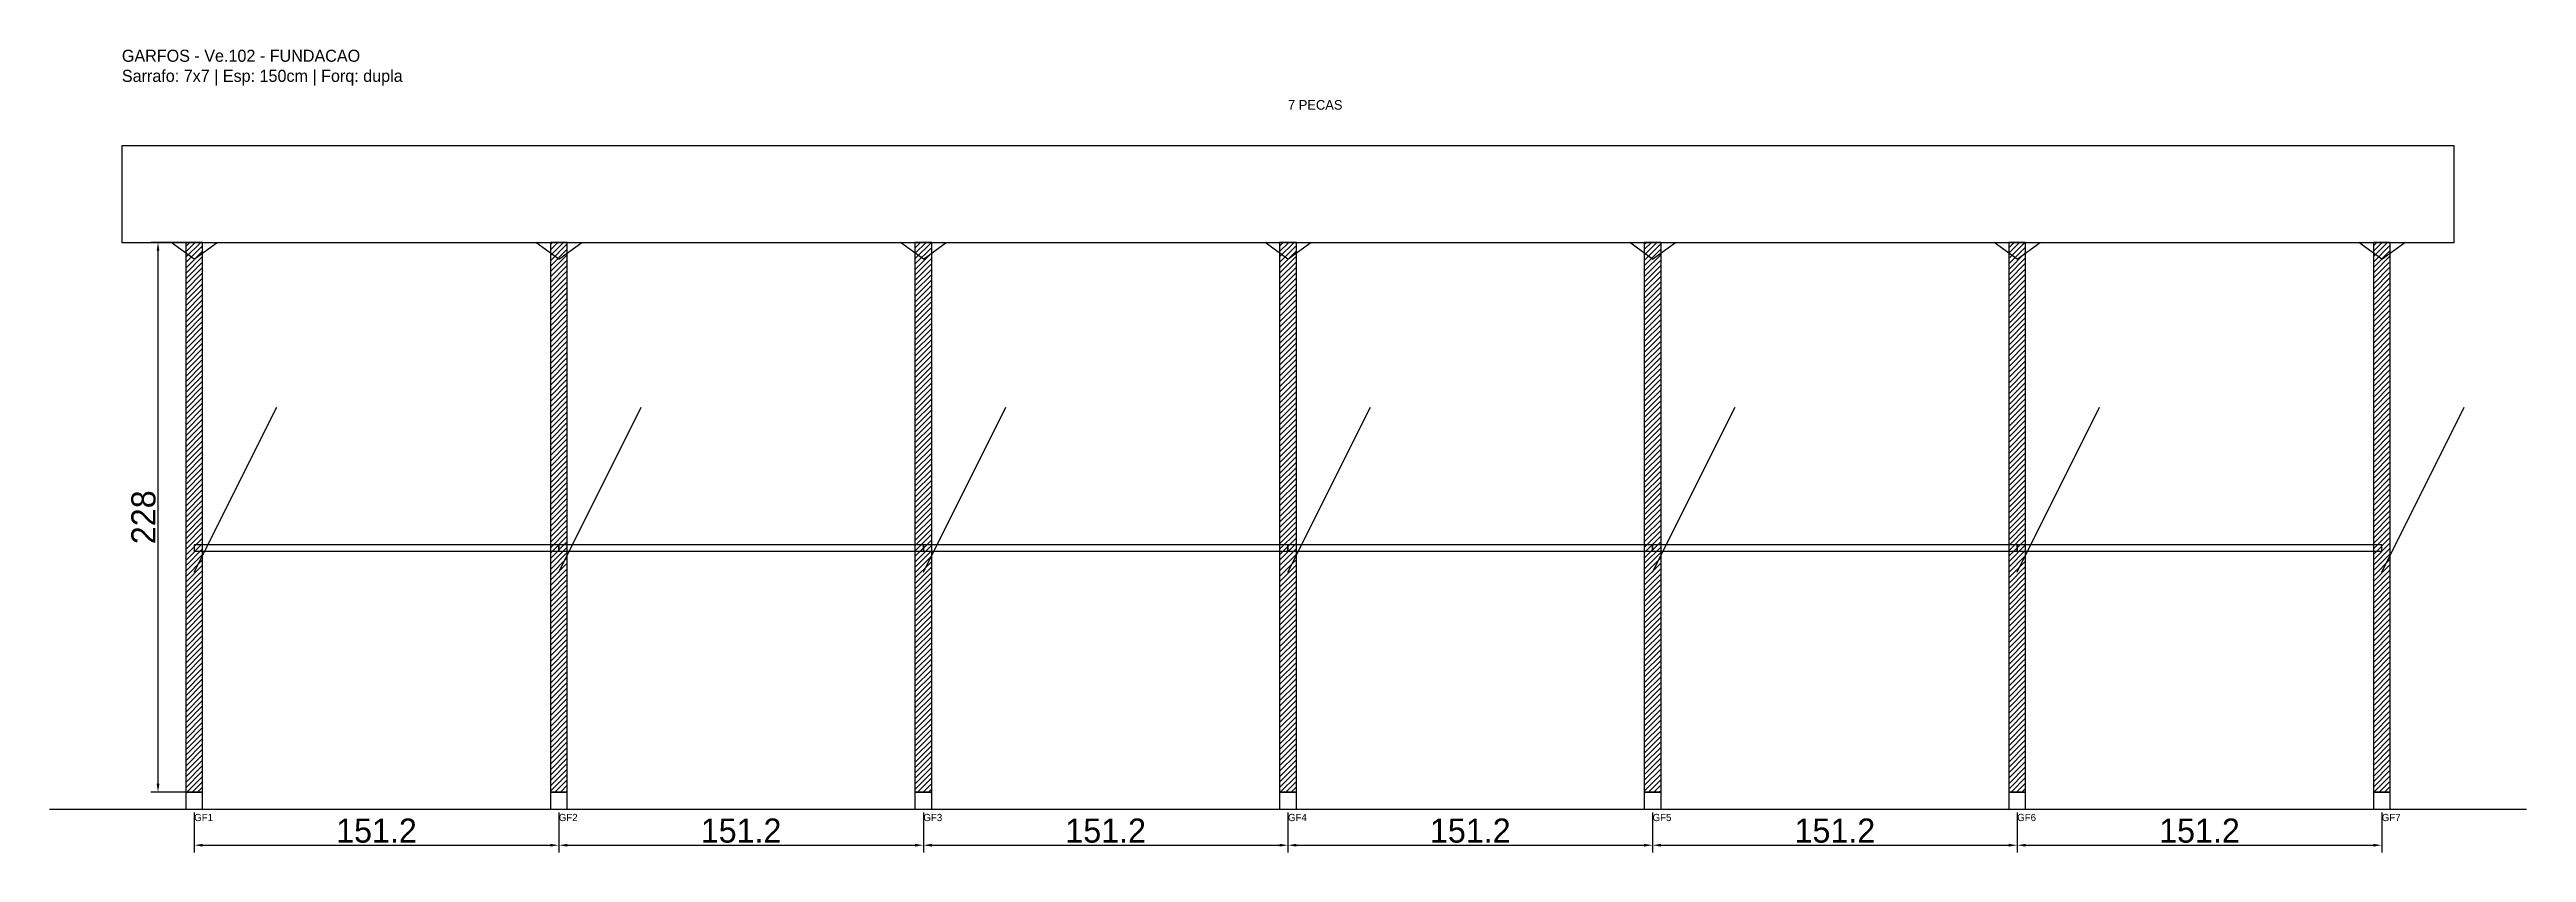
# Model space of a CAD drawing. Header units: metres. Extents: x -30 to 997, y -25 to 308.
import ezdxf

# ---------------------------------------------------------------- set-up
doc = ezdxf.new("R2010")
doc.units = ezdxf.units.M
for name, color, linetype in [('BARRA_ANCORAGEM', 1, 'Continuous'), ('COTA', 241, 'Continuous'), ('GARFOS OK', 3, 'Continuous'), ('NOME DA VIGA', 6, 'Continuous'), ('SARR_7x7', 40, 'Continuous'), ('TIRAS REESCORAMENTO', 252, 'Continuous'), ('VIGAS', 3, 'Continuous')]:
    doc.layers.add(name, color=color, linetype=linetype)
doc.dimstyles.new('EZ DXF', dxfattribs={"dimtxt": 10, "dimasz": 3.5, "dimexe": 3, "dimexo": 1.5, "dimgap": 1, "dimtad": 1, "dimdec": 1, "dimdsep": 46, "dimcen": 2.5, "dimazin": 3, "dimtfac": 1, "dimtmove": 0, "dimatfit": 3})

msp = doc.modelspace()

# ---------------------------------------------------------------- hatches: boundary and pattern name
at = {"layer": 'COTA'}
h = msp.add_hatch(dxfattribs=at)
h.set_pattern_fill('ANSI31', scale=0.5)
h.paths.add_polyline_path([(26.5, 0), (33.5, 0), (33.5, 228), (26.5, 228)])
h = msp.add_hatch(dxfattribs=at)
h.set_pattern_fill('ANSI31', scale=0.5)
h.paths.add_polyline_path([(177.71, 0), (184.71, 0), (184.71, 228), (177.71, 228)])
h = msp.add_hatch(dxfattribs=at)
h.set_pattern_fill('ANSI31', scale=0.5)
h.paths.add_polyline_path([(328.92, 0), (335.92, 0), (335.92, 228), (328.92, 228)])
h = msp.add_hatch(dxfattribs=at)
h.set_pattern_fill('ANSI31', scale=0.5)
h.paths.add_polyline_path([(480.13, 0), (487.13, 0), (487.13, 228), (480.13, 228)])
h = msp.add_hatch(dxfattribs=at)
h.set_pattern_fill('ANSI31', scale=0.5)
h.paths.add_polyline_path([(631.34, 0), (638.34, 0), (638.34, 228), (631.34, 228)])
h = msp.add_hatch(dxfattribs=at)
h.set_pattern_fill('ANSI31', scale=0.5)
h.paths.add_polyline_path([(782.56, 0), (789.56, 0), (789.56, 228), (782.56, 228)])
h = msp.add_hatch(dxfattribs=at)
h.set_pattern_fill('ANSI31', scale=0.5)
h.paths.add_polyline_path([(933.77, 0), (940.77, 0), (940.77, 228), (933.77, 228)])

# ---------------------------------------------------------------- linework, layer by layer
at = {"layer": 'BARRA_ANCORAGEM'}
for p, q in [((30, 91.2), (64.2, 159.6)), ((181.21, 91.2), (215.41, 159.6)), ((332.42, 91.2), (366.62, 159.6)), ((483.63, 91.2), (517.83, 159.6)), ((634.84, 91.2), (669.04, 159.6)), ((786.06, 91.2), (820.26, 159.6)), ((937.27, 91.2), (971.47, 159.6))]:
    msp.add_line(p, q, dxfattribs=at)
at = {"layer": 'GARFOS OK'}
for p, q in [((30, 221), (20.5, 228)), ((20.5, 228), (39.5, 228)), ((30, 221), (39.5, 228)), ((181.21, 221), (171.71, 228)), ((171.71, 228), (190.71, 228)), ((181.21, 221), (190.71, 228)), ((332.42, 221), (322.92, 228)), ((322.92, 228), (341.92, 228)), ((332.42, 221), (341.92, 228)), ((483.63, 221), (474.13, 228)), ((474.13, 228), (493.13, 228)), ((483.63, 221), (493.13, 228)), ((634.84, 221), (625.34, 228)), ((625.34, 228), (644.34, 228)), ((634.84, 221), (644.34, 228)), ((786.06, 221), (776.56, 228)), ((776.56, 228), (795.56, 228)), ((786.06, 221), (795.56, 228)), ((937.27, 221), (927.77, 228)), ((927.77, 228), (946.77, 228)), ((937.27, 221), (946.77, 228))]:
    msp.add_line(p, q, dxfattribs=at)
at = {"layer": 'GARFOS OK', "linetype": 'CONTINUOUS'}
msp.add_line((-30, -7), (997.27, -7), dxfattribs=at)
at = {"layer": 'GARFOS OK'}
for points in [[(26.5, 0), (33.5, 0), (33.5, 228), (26.5, 228), (26.5, 0)], [(177.71, 0), (184.71, 0), (184.71, 228), (177.71, 228), (177.71, 0)], [(328.92, 0), (335.92, 0), (335.92, 228), (328.92, 228), (328.92, 0)], [(480.13, 0), (487.13, 0), (487.13, 228), (480.13, 228), (480.13, 0)], [(631.34, 0), (638.34, 0), (638.34, 228), (631.34, 228), (631.34, 0)], [(782.56, 0), (789.56, 0), (789.56, 228), (782.56, 228), (782.56, 0)], [(933.77, 0), (940.77, 0), (940.77, 228), (933.77, 228), (933.77, 0)]]:
    msp.add_lwpolyline(points, dxfattribs=at)
at = {"layer": 'SARR_7x7'}
for points in [[(26.5, -7), (33.5, -7), (33.5, 0), (26.5, 0), (26.5, -7)], [(177.71, -7), (184.71, -7), (184.71, 0), (177.71, 0), (177.71, -7)], [(328.92, -7), (335.92, -7), (335.92, 0), (328.92, 0), (328.92, -7)], [(480.13, -7), (487.13, -7), (487.13, 0), (480.13, 0), (480.13, -7)], [(631.34, -7), (638.34, -7), (638.34, 0), (631.34, 0), (631.34, -7)], [(782.56, -7), (789.56, -7), (789.56, 0), (782.56, 0), (782.56, -7)], [(933.77, -7), (940.77, -7), (940.77, 0), (933.77, 0), (933.77, -7)]]:
    msp.add_lwpolyline(points, dxfattribs=at)
at = {"layer": 'TIRAS REESCORAMENTO'}
for points in [[(30, 100), (181.21, 100), (181.21, 102.5), (30, 102.5), (30, 100)], [(181.21, 100), (332.42, 100), (332.42, 102.5), (181.21, 102.5), (181.21, 100)], [(332.42, 100), (483.63, 100), (483.63, 102.5), (332.42, 102.5), (332.42, 100)], [(483.63, 100), (634.84, 100), (634.84, 102.5), (483.63, 102.5), (483.63, 100)], [(634.84, 100), (786.06, 100), (786.06, 102.5), (634.84, 102.5), (634.84, 100)], [(786.06, 100), (937.27, 100), (937.27, 102.5), (786.06, 102.5), (786.06, 100)]]:
    msp.add_lwpolyline(points, dxfattribs=at)
at = {"layer": 'VIGAS'}
msp.add_lwpolyline([(0, 228), (967.27, 228), (967.27, 268), (0, 268), (0, 228)], dxfattribs=at)

# ---------------------------------------------------------------- texts
at = {"layer": 'NOME DA VIGA'}
for s, height, p in [('7 PECAS', 4, (483.63, 283)), ('GF1', 3, (30, -12)), ('GF2', 3, (181.21, -12)), ('GF3', 3, (332.42, -12)), ('GF4', 3, (483.63, -12)), ('GF5', 3, (634.84, -12)), ('GF6', 3, (786.06, -12)), ('GF7', 3, (937.27, -12))]:
    msp.add_text(s, height=height, dxfattribs=at).set_placement(p)
at = {"layer": 'NOME DA VIGA', "insert": (0, 293), "char_height": 5, "attachment_point": 7}
msp.add_mtext('GARFOS - Ve.102 - FUNDACAO\\PSarrafo: 7x7 | Esp: 150cm | Forq: dupla', dxfattribs=at)

# ---------------------------------------------------------------- dimensions: what is measured, and where the dimension line sits
at = {"layer": 'COTA'}
msp.add_linear_dim(base=(15, 0), p1=(30, 0), p2=(30, 228), angle=90, dimstyle='EZ DXF', dxfattribs=at).render()
for base, p1, p2 in [((30, -22), (30, -7), (181.21, -7)), ((181.21, -22), (181.21, -7), (332.42, -7)), ((332.42, -22), (332.42, -7), (483.63, -7)), ((483.63, -22), (483.63, -7), (634.84, -7)), ((634.84, -22), (634.84, -7), (786.06, -7)), ((786.06, -22), (786.06, -7), (937.27, -7))]:
    msp.add_linear_dim(base=base, p1=p1, p2=p2, dimstyle='EZ DXF', dxfattribs=at).render()

doc.saveas('drawing.dxf')
